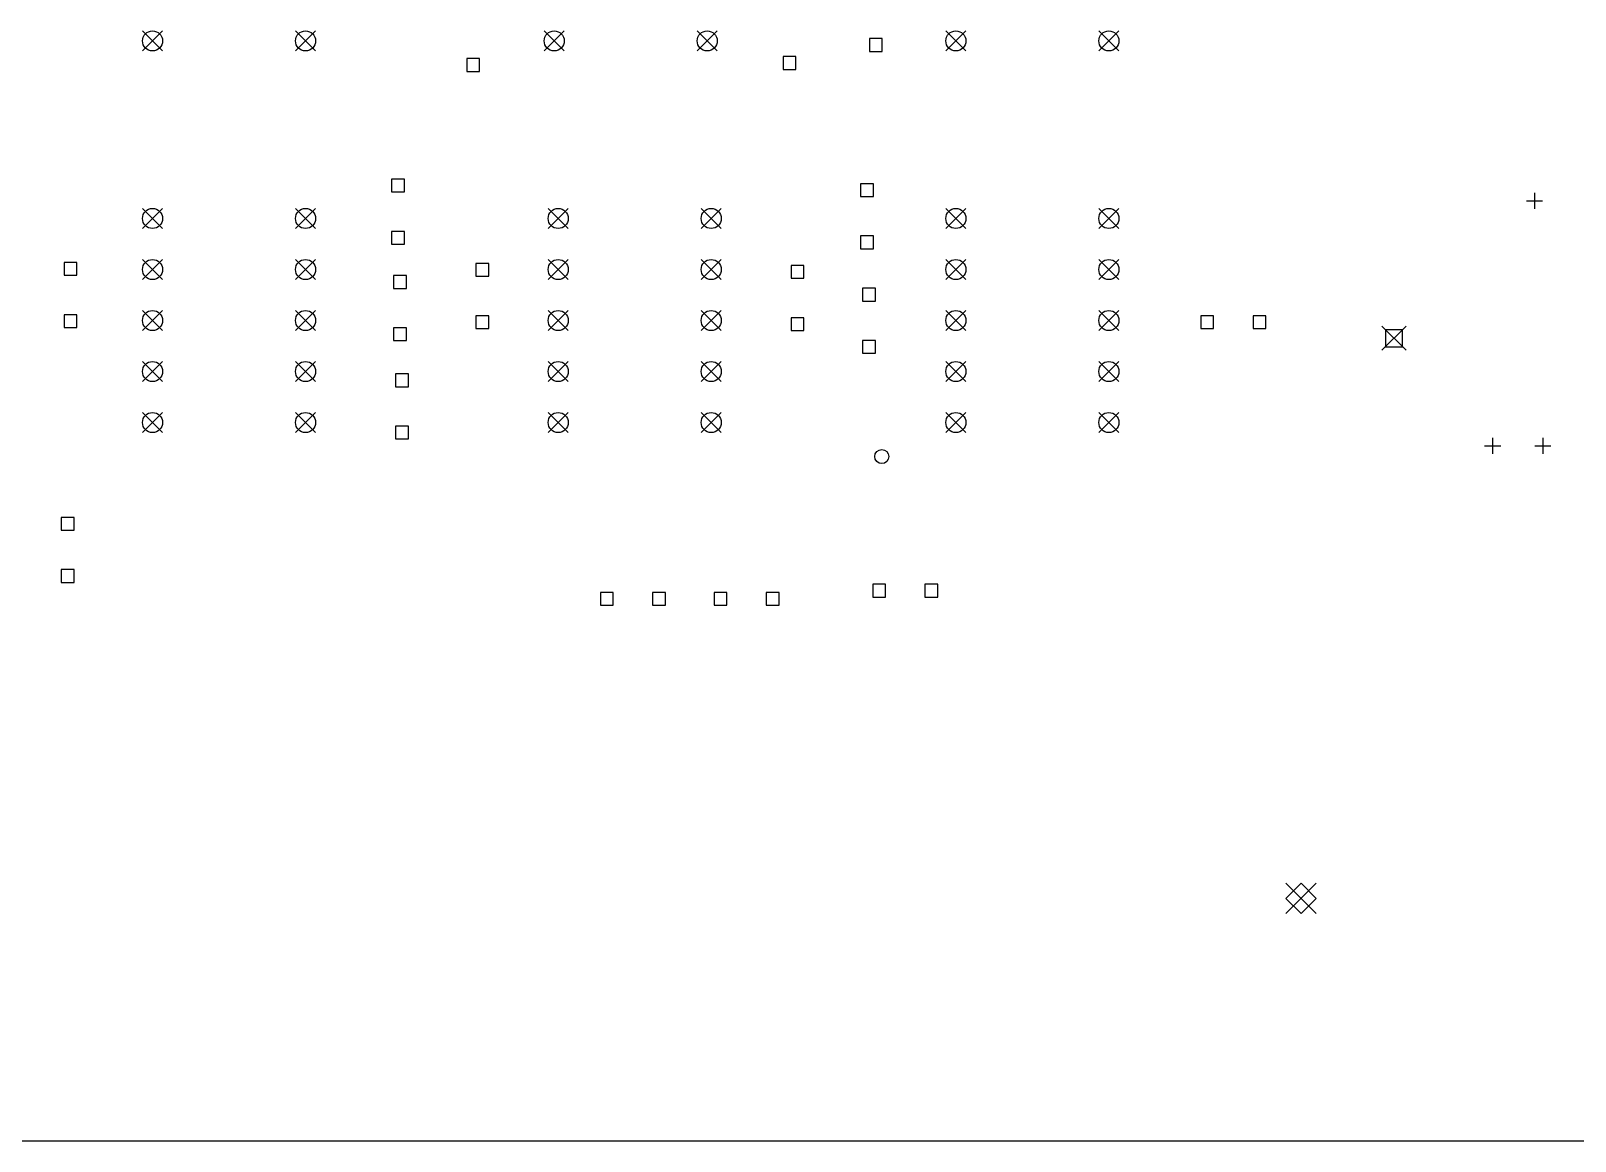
# Model space of a CAD drawing. Extents: x 62 to 364, y -235 to -47.
# Drawn here: x 136.2 to 213.1, y -197.4 to -142.2 of the extents above; entities that cross this region are included whole.
import ezdxf

# ---------------------------------------------------------------- set-up
doc = ezdxf.new("R2010")
doc.units = 0
doc.layers.add('BLACK', color=7, linetype='CONTINUOUS')

msp = doc.modelspace()

# ---------------------------------------------------------------- linework, layer by layer
at = {"layer": 'BLACK', "linetype": 'CONTINUOUS'}
for p, q in [((141.725, -142.156), (142.725, -143.156)), ((142.725, -142.156), (141.725, -143.156)), ((149.345, -142.156), (150.345, -143.156)), ((150.345, -142.156), (149.345, -143.156)), ((161.725, -142.156), (162.725, -143.156)), ((162.725, -142.156), (161.725, -143.156)), ((169.345, -142.156), (170.345, -143.156)), ((170.345, -142.156), (169.345, -143.156)), ((181.725, -142.156), (182.725, -143.156)), ((182.725, -142.156), (181.725, -143.156)), ((189.345, -142.156), (190.345, -143.156)), ((190.345, -142.156), (189.345, -143.156)), ((178.563, -142.538), (177.927, -142.538)), ((177.927, -142.538), (177.927, -143.174)), ((178.563, -143.174), (178.563, -142.538)), ((158.513, -143.538), (157.877, -143.538)), ((157.877, -143.538), (157.877, -144.174)), ((158.513, -144.174), (158.513, -143.538)), ((174.263, -143.438), (173.627, -143.438)), ((173.627, -143.438), (173.627, -144.074)), ((174.263, -144.074), (174.263, -143.438)), ((177.927, -143.174), (178.563, -143.174)), ((157.877, -144.174), (158.513, -144.174)), ((173.627, -144.074), (174.263, -144.074)), ((154.763, -149.538), (154.127, -149.538)), ((154.127, -149.538), (154.127, -150.174)), ((154.763, -150.174), (154.763, -149.538)), ((178.118, -149.766), (177.482, -149.766)), ((177.482, -149.766), (177.482, -150.402)), ((178.118, -150.402), (178.118, -149.766)), ((154.127, -150.174), (154.763, -150.174)), ((177.482, -150.402), (178.118, -150.402)), ((210.645, -150.616), (211.445, -150.616)), ((211.045, -150.216), (211.045, -151.016)), ((141.725, -150.996), (142.725, -151.996)), ((142.725, -150.996), (141.725, -151.996)), ((149.345, -150.996), (150.345, -151.996)), ((150.345, -150.996), (149.345, -151.996)), ((161.925, -150.996), (162.925, -151.996)), ((162.925, -150.996), (161.925, -151.996)), ((169.545, -150.996), (170.545, -151.996)), ((170.545, -150.996), (169.545, -151.996)), ((181.725, -150.996), (182.725, -151.996)), ((182.725, -150.996), (181.725, -151.996)), ((189.345, -150.996), (190.345, -151.996)), ((190.345, -150.996), (189.345, -151.996)), ((154.763, -152.138), (154.127, -152.138)), ((154.127, -152.138), (154.127, -152.774)), ((154.763, -152.774), (154.763, -152.138)), ((154.127, -152.774), (154.763, -152.774)), ((178.118, -152.366), (177.482, -152.366)), ((177.482, -152.366), (177.482, -153.002)), ((177.482, -153.002), (178.118, -153.002)), ((178.118, -153.002), (178.118, -152.366)), ((138.463, -153.688), (137.827, -153.688)), ((137.827, -153.688), (137.827, -154.324)), ((138.463, -154.324), (138.463, -153.688)), ((141.725, -153.536), (142.725, -154.536)), ((142.725, -153.536), (141.725, -154.536)), ((149.345, -153.536), (150.345, -154.536)), ((150.345, -153.536), (149.345, -154.536)), ((158.963, -153.738), (158.327, -153.738)), ((158.327, -153.738), (158.327, -154.374)), ((158.963, -154.374), (158.963, -153.738)), ((161.925, -153.536), (162.925, -154.536)), ((162.925, -153.536), (161.925, -154.536)), ((169.545, -153.536), (170.545, -154.536)), ((170.545, -153.536), (169.545, -154.536)), ((181.725, -153.536), (182.725, -154.536)), ((182.725, -153.536), (181.725, -154.536)), ((189.345, -153.536), (190.345, -154.536)), ((190.345, -153.536), (189.345, -154.536)), ((137.827, -154.324), (138.463, -154.324)), ((154.863, -154.338), (154.227, -154.338)), ((154.227, -154.338), (154.227, -154.974)), ((154.863, -154.974), (154.863, -154.338)), ((158.327, -154.374), (158.963, -154.374)), ((174.663, -153.838), (174.027, -153.838)), ((174.027, -153.838), (174.027, -154.474)), ((174.027, -154.474), (174.663, -154.474)), ((174.663, -154.474), (174.663, -153.838)), ((154.227, -154.974), (154.863, -154.974)), ((178.22, -154.973), (177.583, -154.973)), ((177.583, -154.973), (177.583, -155.609)), ((178.22, -155.609), (178.22, -154.973)), ((141.725, -156.076), (142.725, -157.076)), ((142.725, -156.076), (141.725, -157.076)), ((149.345, -156.076), (150.345, -157.076)), ((150.345, -156.076), (149.345, -157.076)), ((161.925, -156.076), (162.925, -157.076)), ((162.925, -156.076), (161.925, -157.076)), ((169.545, -156.076), (170.545, -157.076)), ((170.545, -156.076), (169.545, -157.076)), ((177.583, -155.609), (178.22, -155.609)), ((181.725, -156.076), (182.725, -157.076)), ((182.725, -156.076), (181.725, -157.076)), ((189.345, -156.076), (190.345, -157.076)), ((190.345, -156.076), (189.345, -157.076)), ((138.463, -156.288), (137.827, -156.288)), ((137.827, -156.288), (137.827, -156.924)), ((138.463, -156.924), (138.463, -156.288)), ((158.963, -156.338), (158.327, -156.338)), ((158.327, -156.338), (158.327, -156.974)), ((158.963, -156.974), (158.963, -156.338)), ((174.663, -156.438), (174.027, -156.438)), ((174.027, -156.438), (174.027, -157.074)), ((174.663, -157.074), (174.663, -156.438)), ((195.063, -156.338), (194.427, -156.338)), ((194.427, -156.338), (194.427, -156.974)), ((195.063, -156.974), (195.063, -156.338)), ((197.663, -156.338), (197.027, -156.338)), ((197.027, -156.338), (197.027, -156.974)), ((197.663, -156.974), (197.663, -156.338)), ((203.445, -156.856), (204.645, -158.056)), ((204.645, -156.856), (203.445, -158.056)), ((137.827, -156.924), (138.463, -156.924)), ((154.863, -156.938), (154.227, -156.938)), ((154.227, -156.938), (154.227, -157.574)), ((154.227, -157.574), (154.863, -157.574)), ((154.863, -157.574), (154.863, -156.938)), ((158.327, -156.974), (158.963, -156.974)), ((174.027, -157.074), (174.663, -157.074)), ((178.22, -157.573), (177.583, -157.573)), ((177.583, -157.573), (177.583, -158.209)), ((178.22, -158.209), (178.22, -157.573)), ((194.427, -156.974), (195.063, -156.974)), ((197.027, -156.974), (197.663, -156.974)), ((204.469, -157.032), (203.621, -157.032)), ((203.621, -157.032), (203.621, -157.88)), ((204.469, -157.88), (204.469, -157.032)), ((177.583, -158.209), (178.22, -158.209)), ((203.621, -157.88), (204.469, -157.88)), ((141.725, -158.616), (142.725, -159.616)), ((142.725, -158.616), (141.725, -159.616)), ((149.345, -158.616), (150.345, -159.616)), ((150.345, -158.616), (149.345, -159.616)), ((161.925, -158.616), (162.925, -159.616)), ((162.925, -158.616), (161.925, -159.616)), ((169.545, -158.616), (170.545, -159.616)), ((170.545, -158.616), (169.545, -159.616)), ((181.725, -158.616), (182.725, -159.616)), ((182.725, -158.616), (181.725, -159.616)), ((189.345, -158.616), (190.345, -159.616)), ((190.345, -158.616), (189.345, -159.616)), ((154.963, -159.238), (154.327, -159.238)), ((154.327, -159.238), (154.327, -159.874)), ((154.327, -159.874), (154.963, -159.874)), ((154.963, -159.874), (154.963, -159.238)), ((141.725, -161.156), (142.725, -162.156)), ((142.725, -161.156), (141.725, -162.156)), ((149.345, -161.156), (150.345, -162.156)), ((150.345, -161.156), (149.345, -162.156)), ((161.925, -161.156), (162.925, -162.156)), ((162.925, -161.156), (161.925, -162.156)), ((169.545, -161.156), (170.545, -162.156)), ((170.545, -161.156), (169.545, -162.156)), ((181.725, -161.156), (182.725, -162.156)), ((182.725, -161.156), (181.725, -162.156)), ((189.345, -161.156), (190.345, -162.156)), ((190.345, -161.156), (189.345, -162.156)), ((154.963, -161.838), (154.327, -161.838)), ((154.327, -161.838), (154.327, -162.474)), ((154.963, -162.474), (154.963, -161.838)), ((154.327, -162.474), (154.963, -162.474)), ((208.555, -162.814), (209.355, -162.814)), ((208.955, -162.414), (208.955, -163.214)), ((211.055, -162.814), (211.855, -162.814)), ((211.455, -162.414), (211.455, -163.214)), ((138.316, -166.377), (137.68, -166.377)), ((137.68, -166.377), (137.68, -167.014)), ((138.316, -167.014), (138.316, -166.377)), ((137.68, -167.014), (138.316, -167.014)), ((138.316, -168.977), (137.68, -168.977)), ((137.68, -168.977), (137.68, -169.614)), ((138.316, -169.614), (138.316, -168.977)), ((137.68, -169.614), (138.316, -169.614)), ((178.723, -169.709), (178.087, -169.709)), ((178.087, -169.709), (178.087, -170.346)), ((178.723, -170.346), (178.723, -169.709)), ((181.323, -169.709), (180.687, -169.709)), ((180.687, -169.709), (180.687, -170.346)), ((181.323, -170.346), (181.323, -169.709)), ((165.16, -170.116), (164.523, -170.116)), ((164.523, -170.116), (164.523, -170.752)), ((165.16, -170.752), (165.16, -170.116)), ((167.76, -170.116), (167.123, -170.116)), ((167.123, -170.116), (167.123, -170.752)), ((167.76, -170.752), (167.76, -170.116)), ((170.824, -170.116), (170.187, -170.116)), ((170.187, -170.116), (170.187, -170.752)), ((170.824, -170.752), (170.824, -170.116)), ((173.424, -170.116), (172.787, -170.116)), ((172.787, -170.116), (172.787, -170.752)), ((173.424, -170.752), (173.424, -170.116)), ((178.087, -170.346), (178.723, -170.346)), ((180.687, -170.346), (181.323, -170.346)), ((164.523, -170.752), (165.16, -170.752)), ((167.123, -170.752), (167.76, -170.752)), ((170.187, -170.752), (170.824, -170.752)), ((172.787, -170.752), (173.424, -170.752)), ((198.665, -184.594), (200.165, -186.094)), ((200.165, -184.594), (198.665, -186.094)), ((199.415, -184.594), (198.665, -185.344)), ((200.165, -185.344), (199.415, -184.594)), ((198.665, -185.344), (199.415, -186.094)), ((199.415, -186.094), (200.165, -185.344)), ((363.83, -197.43), (63.83, -197.43))]:
    msp.add_line(p, q, dxfattribs=at)
at = {"layer": 'BLACK'}
for centre, radius in [((142.225, -142.656), 0.5), ((149.845, -142.656), 0.5), ((162.225, -142.656), 0.5), ((169.845, -142.656), 0.5), ((182.225, -142.656), 0.5), ((189.845, -142.656), 0.5), ((142.225, -151.496), 0.5), ((149.845, -151.496), 0.5), ((162.425, -151.496), 0.5), ((170.045, -151.496), 0.5), ((182.225, -151.496), 0.5), ((189.845, -151.496), 0.5), ((142.225, -154.036), 0.5), ((149.845, -154.036), 0.5), ((162.425, -154.036), 0.5), ((170.045, -154.036), 0.5), ((182.225, -154.036), 0.5), ((189.845, -154.036), 0.5), ((142.225, -156.576), 0.5), ((149.845, -156.576), 0.5), ((162.425, -156.576), 0.5), ((170.045, -156.576), 0.5), ((182.225, -156.576), 0.5), ((189.845, -156.576), 0.5), ((142.225, -159.116), 0.5), ((149.845, -159.116), 0.5), ((162.425, -159.116), 0.5), ((170.045, -159.116), 0.5), ((182.225, -159.116), 0.5), ((189.845, -159.116), 0.5), ((142.225, -161.656), 0.5), ((149.845, -161.656), 0.5), ((162.425, -161.656), 0.5), ((170.045, -161.656), 0.5), ((182.225, -161.656), 0.5), ((189.845, -161.656), 0.5), ((178.537, -163.347), 0.35)]:
    msp.add_circle(centre, radius, dxfattribs=at)

doc.saveas('drawing.dxf')
